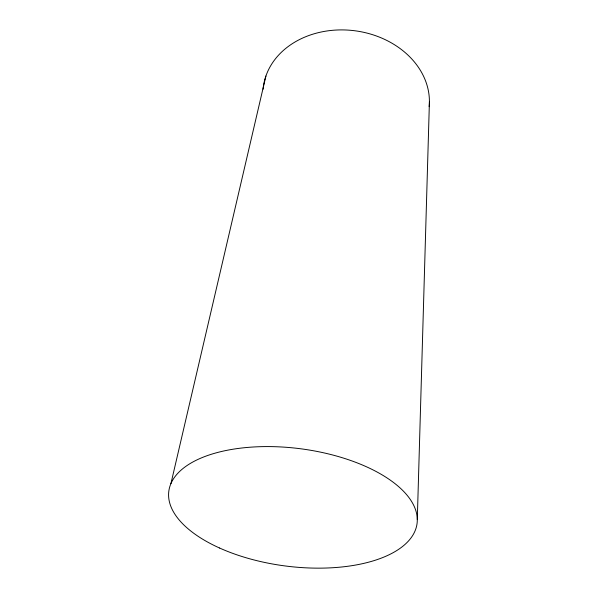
<?xml version="1.0" encoding="UTF-8"?>
<svg xmlns="http://www.w3.org/2000/svg" width="598" height="598" viewBox="0 0 598 598"><rect width="100%" height="100%" fill="white"/><g stroke="black" fill="none" stroke-linecap="round" stroke-linejoin="round"><path stroke-width="0.9" d="M417.292 519.58L429.416 101.765M170.923 483.625L265.908 76.043M263.083 89.199A83.511 67.537 7.4 0 1 352.342 30.468A83.511 67.537 7.4 0 1 429.162 106.661M219.548 548.007A125.161 59.097 7.4 0 0 416.574 526.195A125.161 59.097 7.4 0 0 242.698 447.902A125.161 59.097 7.4 0 0 219.548 548.007"/></g></svg>
